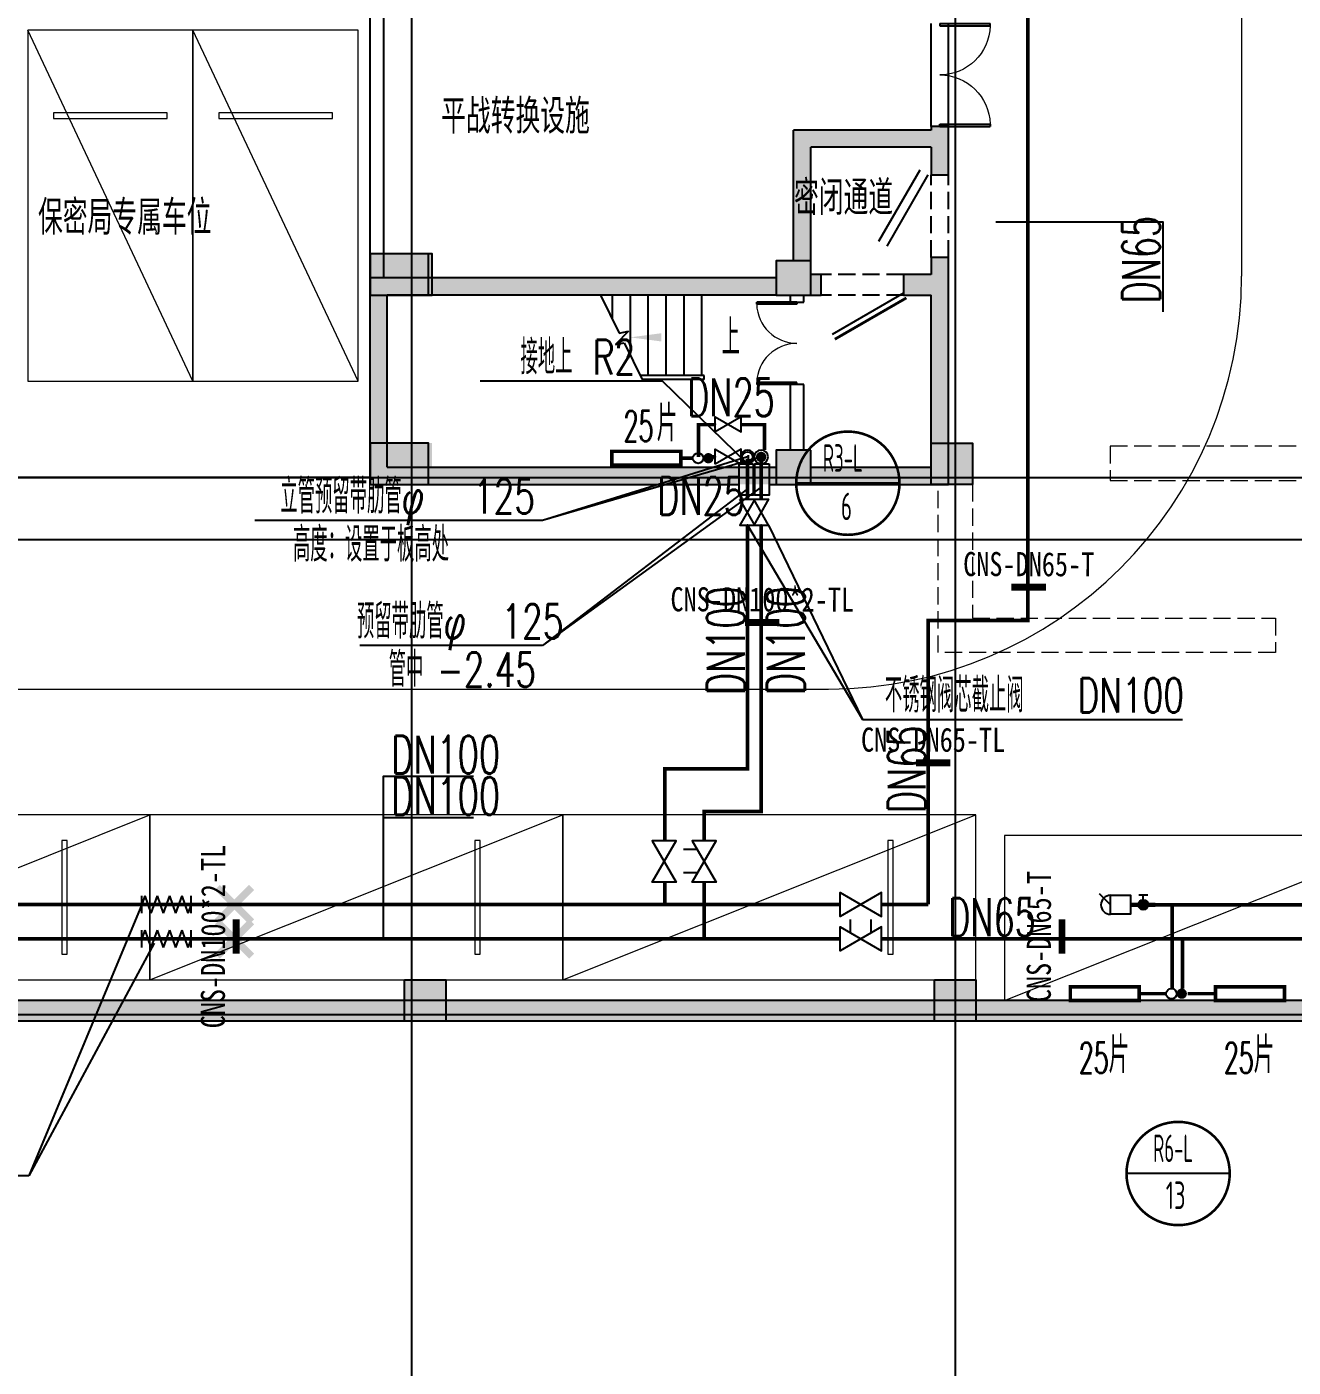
# Model space of a CAD drawing. Extents: x -888467 to -675969, y -675351 to -419232.
# Drawn here: x -757877 to -739482, y -644524 to -625047 of the extents above; entities that cross this region are included whole.
import ezdxf
from ezdxf.enums import TextEntityAlignment as Align

# ---------------------------------------------------------------- set-up
doc = ezdxf.new("R2010")
doc.units = 0
doc.header["$LTSCALE"] = 1000
doc.linetypes.add('DASH', pattern=[0.35, 0.25, -0.1])
doc.layers.get('0').update_dxf_attribs({"linetype": 'CONTINUOUS'})
for name, color, linetype in [('0-供暖管道管径标注', 4, 'CONTINUOUS'), ('1-标注', 2, 'CONTINUOUS'), ('2-房间名称', 7, 'CONTINUOUS'), ('3-建筑', 7, 'CONTINUOUS'), ('3-淡显', 8, 'CONTINUOUS'), ('DIM_IDEN', 3, 'CONTINUOUS'), ('DOTE', 252, 'CONTINUOUS'), ('PIPE-暖供水', 3, 'CONTINUOUS'), ('PIPE-暖回支管', 4, 'DASH'), ('PIPE-暖回水', 1, 'DASH'), ('SG', 1, 'CONTINUOUS'), ('TEXT-散热器', 7, 'CONTINUOUS'), ('TH-散热器', 4, 'CONTINUOUS'), ('TH_DIM', 3, 'CONTINUOUS'), ('VALVE-暖供水', 7, 'CONTINUOUS'), ('VPIPE-暖供水', 3, 'CONTINUOUS'), ('VPIPE-暖回水', 2, 'DASH'), ('抗震支吊架', 2, 'CONTINUOUS'), ('暖－管径标注', 2, 'CONTINUOUS'), ('标注-', 4, 'CONTINUOUS'), ('结构柱子', 253, 'CONTINUOUS')]:
    doc.layers.add(name, color=color, linetype=linetype)
doc.layers.add('3-深度淡显', color=252, linetype='CONTINUOUS', lineweight=0)
doc.styles.add('_THVAC_DIM', font='simplex.shx', dxfattribs={"width": 0.8, "height": 3.5, "bigfont": 'gbcbig.shx'})
doc.styles.add('A_DIM', font='simplex.shx', dxfattribs={"width": 0.7, "bigfont": 'gbcbig.shx'})
doc.styles.add('kzcad', font='', dxfattribs={"width": 0.8})
doc.styles.get("Standard").update_dxf_attribs({"font": 'GBENOR', "bigfont": 'GBCBIG'})
doc.styles.add('设备标注', font='simplex.shx', dxfattribs={"width": 0.705882, "bigfont": 'gbcbig.shx'})
doc.styles.get('kzcad').set_extended_font_data('SimSun')

# ---------------------------------------------------------------- blocks, each defined once
blk = doc.blocks.new('$VALVE$00000927')
h = blk.add_hatch(color=256)
edge = h.paths.add_edge_path()
edge.add_arc((0, 118), 48.4, 0, 360)
blk.add_lwpolyline([(92, 436, 1), (-92, 436)], format="xyb")
for points in [[(0, 436), (107, 543)], [(92, 75), (92, 162)], [(48, 118), (92, 118)]]:
    blk.add_lwpolyline(points)
blk.add_lwpolyline([(-92, 436), (92, 436), (92, 242), (-92, 242)], close=True)
at = {"const_width": 40}
blk.add_lwpolyline([(0, 0), (0, 242)], dxfattribs=at)
blk.add_circle((0, 118), 48.4)
blk = doc.blocks.new('$DorLib2D$00000002')
for p, q in [((-0.5, 0), (-0.5, 0.4875)), ((-0.475, 0.4875), (-0.5, 0.4875)), ((-0.475, 0), (-0.475, 0.4875)), ((0.475, 0), (0.475, 0.4875)), ((0.475, 0.4875), (0.5, 0.4875)), ((0.5, 0), (0.5, 0.4875)), ((-0.5, 0), (-0.475, 0)), ((0.5, 0), (0.475, 0))]:
    blk.add_line(p, q)
at = {"lineweight": 13}
for centre, start, end in [((-0.4875, 0), 0, 88.53072), ((0.4875, 0), 91.46928, 180)]:
    blk.add_arc(centre, 0.4875, start, end, dxfattribs=at)
blk = doc.blocks.new('$DorLib2D$00000193')
at = {"color": 0}
blk.add_line((-0.5, 0.1), (0.366, 0.6), dxfattribs=at)
at = {"color": 0, "const_width": 0.0333}
blk.add_lwpolyline([(-0.533, 0.158), (0.333, 0.658)], dxfattribs=at)
blk = doc.blocks.new('$DorLib2D$00000180')
at = {"color": 0}
for p, q in [((-0.557, 0.242), (0.309, 0.742)), ((-0.5, 0.143), (0.366, 0.643))]:
    blk.add_line(p, q, dxfattribs=at)
blk = doc.blocks.new('$VALVE$00000295')
at = {"color": 2}
blk.add_lwpolyline([(-125, 72), (-125, -72), (125, 72), (125, -72), (-125, 72)], dxfattribs=at)
for p in [(-125, 0), (125, 0)]:
    blk.add_point(p, dxfattribs=at)
blk = doc.blocks.new('A$C2B1B7B0A')
at = {"layer": '结构柱子'}
h = blk.add_hatch(color=253, dxfattribs=at)
h.dxf.hatch_style = 1
h.paths.add_polyline_path([(115200, 20550), (116100, 20550), (116100, 21150), (115200, 21150)])
h = blk.add_hatch(color=253, dxfattribs=at)
h.dxf.hatch_style = 1
h.paths.add_polyline_path([(121100, 20550), (121600, 20550), (121600, 21050), (121100, 21050)])
h = blk.add_hatch(color=253, dxfattribs=at)
h.dxf.hatch_style = 1
h.paths.add_polyline_path([(121100, 20550), (121600, 20550), (121600, 21050), (121100, 21050)])
h = blk.add_hatch(color=253, dxfattribs=at)
h.dxf.hatch_style = 1
h.paths.add_polyline_path([(115200, 17800), (116100, 17800), (116100, 18400), (115200, 18400)])
h = blk.add_hatch(color=253, dxfattribs=at)
h.dxf.hatch_style = 1
h.paths.add_polyline_path([(123950, 18400), (123350, 18400), (123350, 17800), (123950, 17800)])
h = blk.add_hatch(color=253, dxfattribs=at)
h.dxf.hatch_style = 1
h.paths.add_polyline_path([(121100, 17800), (121600, 17800), (121600, 18300), (121100, 18300)])
h = blk.add_hatch(color=253, dxfattribs=at)
h.dxf.hatch_style = 1
h.paths.add_polyline_path([(121100, 17800), (121600, 17800), (121600, 18300), (121100, 18300)])
h = blk.add_hatch(color=253, dxfattribs=at)
h.dxf.hatch_style = 1
h.paths.add_polyline_path([(116300, 10600), (115700, 10600), (115700, 10000), (116300, 10000)])
h = blk.add_hatch(color=253, dxfattribs=at)
h.dxf.hatch_style = 1
h.paths.add_polyline_path([(124000, 10600), (123400, 10600), (123400, 10000), (124000, 10000)])
at = {"layer": '结构柱子', "color": 253}
for points in [[(115200, 20550), (116100, 20550), (116100, 21150), (115200, 21150)], [(121600, 21050), (121100, 21050), (121100, 20550), (121600, 20550)], [(115200, 17800), (116050, 17800), (116050, 18400), (115200, 18400)], [(123350, 18400), (123950, 18400), (123950, 17800), (123350, 17800)], [(121600, 18300), (121100, 18300), (121100, 17800), (121600, 17800)], [(115700, 10600), (116300, 10600), (116300, 10000), (115700, 10000)], [(123400, 10600), (124000, 10600), (124000, 10000), (123400, 10000)]]:
    blk.add_lwpolyline(points, close=True, dxfattribs=at)

msp = doc.modelspace()

# ---------------------------------------------------------------- hatches: boundary and pattern name
at = {"layer": '3-淡显'}
for points in [[(-744657.1, -626679.9), (-744740.4, -626546.6), (-746740.4, -626546.6), (-746490.4, -626796.6), (-744740.4, -626796.6)], [(-746740.4, -628446.6), (-746490.4, -628446.6), (-746490.4, -626796.6), (-746740.4, -626546.6)], [(-744490.4, -626696.6), (-744490.4, -626496.6), (-744740.4, -626496.6), (-744740.4, -626546.6), (-744657.1, -626679.9)], [(-744740.4, -626796.6), (-744740.4, -627196.6), (-744490.4, -627196.6), (-744490.4, -626696.6), (-744657.1, -626679.9)], [(-746490.4, -628946.6), (-746490.4, -628446.6), (-746990.4, -628446.6), (-746990.4, -628946.6)], [(-744490.4, -628846.6), (-744490.4, -628396.6), (-744740.4, -628396.6), (-744740.4, -628646.6), (-744657.1, -628813.2)], [(-746990.4, -628946.6), (-746990.4, -628696.6), (-752890.4, -628696.6), (-752640.4, -628946.6)], [(-752890.4, -631696.6), (-752640.4, -631446.6), (-752640.4, -628946.6), (-752890.4, -628696.6)], [(-746490.4, -628646.6), (-746490.4, -628946.6), (-746340.4, -628946.6), (-746340.4, -628646.6)], [(-744740.4, -628646.6), (-745140.4, -628646.6), (-745140.4, -628946.6), (-744740.4, -628946.6), (-744657.1, -628813.2)], [(-744740.4, -631446.6), (-744490.4, -631696.6), (-744490.4, -628846.6), (-744657.1, -628813.2), (-744740.4, -628946.6)], [(-746490.4, -631696.6), (-746490.4, -631196.6), (-746990.4, -631196.6), (-746990.4, -631696.6)], [(-746740.4, -631696.6), (-746990.4, -631696.6), (-746990.4, -631446.6), (-752640.4, -631446.6), (-752890.4, -631696.6)], [(-746490.4, -631446.6), (-746490.4, -631696.6), (-746740.4, -631696.6), (-744490.4, -631696.6), (-744740.4, -631446.6)], [(-768540.4, -639196.6), (-768540.4, -639496.6), (-729090.4, -639496.6), (-729390.4, -639196.6)]]:
    msp.add_hatch(color=256, dxfattribs=at).paths.add_polyline_path(points)
h = msp.add_hatch(color=256, dxfattribs=at)
h.dxf.hatch_style = 1
h.paths.add_polyline_path([(-752890.4, -628946.6), (-752040.4, -628946.6), (-752040.4, -628346.6), (-752890.4, -628346.6)])
h = msp.add_hatch(color=256, dxfattribs=at)
h.dxf.hatch_style = 1
h.paths.add_polyline_path([(-746990.4, -628946.6), (-746490.4, -628946.6), (-746490.4, -628446.6), (-746990.4, -628446.6)])
h = msp.add_hatch(color=256, dxfattribs=at)
h.dxf.hatch_style = 1
h.paths.add_polyline_path([(-746990.4, -628946.6), (-746490.4, -628946.6), (-746490.4, -628446.6), (-746990.4, -628446.6)])
h = msp.add_hatch(color=256, dxfattribs=at)
h.dxf.hatch_style = 1
h.paths.add_polyline_path([(-752890.4, -631696.6), (-752040.4, -631696.6), (-752040.4, -631096.6), (-752890.4, -631096.6)])
h = msp.add_hatch(color=256, dxfattribs=at)
h.dxf.hatch_style = 1
h.paths.add_polyline_path([(-746990.4, -631696.6), (-746490.4, -631696.6), (-746490.4, -631196.6), (-746990.4, -631196.6)])
h = msp.add_hatch(color=256, dxfattribs=at)
h.dxf.hatch_style = 1
h.paths.add_polyline_path([(-746990.4, -631696.6), (-746490.4, -631696.6), (-746490.4, -631196.6), (-746990.4, -631196.6)])
h = msp.add_hatch(color=256, dxfattribs=at)
h.dxf.hatch_style = 1
h.paths.add_polyline_path([(-744140.4, -631096.6), (-744740.4, -631096.6), (-744740.4, -631696.6), (-744140.4, -631696.6)])
h = msp.add_hatch(color=256, dxfattribs=at)
h.dxf.hatch_style = 1
h.paths.add_polyline_path([(-751790.4, -638896.6), (-752390.4, -638896.6), (-752390.4, -639496.6), (-751790.4, -639496.6)])
h = msp.add_hatch(color=256, dxfattribs=at)
h.dxf.hatch_style = 1
h.paths.add_polyline_path([(-744090.4, -638896.6), (-744690.4, -638896.6), (-744690.4, -639496.6), (-744090.4, -639496.6)])
at = {"layer": 'VPIPE-暖回水', "linetype": 'DASH'}
for points in [[(-747976.5, -631240.6), (-747992.1, -631242.2), (-748007, -631247.1), (-748020.6, -631254.9), (-748032.2, -631265.4), (-748041.5, -631278.1), (-748047.8, -631292.4), (-748051.1, -631307.8), (-748051.1, -631323.4), (-748047.8, -631338.8), (-748041.5, -631353.1), (-748032.2, -631365.8), (-748020.6, -631376.3), (-748007, -631384.1), (-747992.1, -631389), (-747976.5, -631390.6), (-747960.9, -631389), (-747946, -631384.1), (-747932.4, -631376.3), (-747920.8, -631365.8), (-747911.6, -631353.1), (-747905.2, -631338.8), (-747901.9, -631323.4), (-747901.9, -631307.8), (-747905.2, -631292.4), (-747911.6, -631278.1), (-747920.8, -631265.4), (-747932.4, -631254.9), (-747946, -631247.1), (-747960.9, -631242.2)], [(-747135.3, -631296.9), (-747136.9, -631281.3), (-747141.8, -631266.4), (-747149.6, -631252.8), (-747160.1, -631241.1), (-747172.8, -631231.9), (-747187.1, -631225.6), (-747202.4, -631222.3), (-747218.1, -631222.3), (-747233.5, -631225.6), (-747247.8, -631231.9), (-747260.5, -631241.1), (-747271, -631252.8), (-747278.8, -631266.4), (-747283.6, -631281.3), (-747285.3, -631296.9), (-747283.6, -631312.5), (-747278.8, -631327.4), (-747271, -631341), (-747260.5, -631352.6), (-747247.8, -631361.8), (-747233.5, -631368.2), (-747218.1, -631371.5), (-747202.4, -631371.5), (-747187.1, -631368.2), (-747172.8, -631361.8), (-747160.1, -631352.6), (-747149.6, -631341), (-747141.8, -631327.4), (-747136.9, -631312.5)], [(-741176, -639096.6), (-741174.4, -639081), (-741169.5, -639066.1), (-741161.7, -639052.5), (-741151.2, -639040.8), (-741138.5, -639031.6), (-741124.2, -639025.2), (-741108.9, -639022), (-741093.2, -639022), (-741077.9, -639025.2), (-741063.5, -639031.6), (-741050.8, -639040.8), (-741040.4, -639052.5), (-741032.5, -639066.1), (-741027.7, -639081), (-741026, -639096.6), (-741027.7, -639112.2), (-741032.5, -639127.1), (-741040.4, -639140.7), (-741050.8, -639152.3), (-741063.5, -639161.5), (-741077.9, -639167.9), (-741093.2, -639171.2), (-741108.9, -639171.2), (-741124.2, -639167.9), (-741138.5, -639161.5), (-741151.2, -639152.3), (-741161.7, -639140.7), (-741169.5, -639127.1), (-741174.4, -639112.2)]]:
    msp.add_hatch(color=256, dxfattribs=at).paths.add_polyline_path(points)

# ---------------------------------------------------------------- linework, layer by layer
at = {"layer": '0-供暖管道管径标注'}
for points in [[(-743802.2, -627879.9), (-741377, -627879.9), (-741377, -629186.3)], [(-752696.9, -638299.9), (-752696.9, -635937), (-751390.5, -635937)], [(-752696.9, -636537), (-751390.5, -636537)]]:
    msp.add_lwpolyline(points, dxfattribs=at)
at = {"layer": '1-标注'}
for p, q in [((-748137.2, -637001.9), (-748339.7, -637001.9)), ((-748137.2, -637338.2), (-748339.7, -637338.2))]:
    msp.add_line(p, q, dxfattribs=at)
at = {"layer": '3-建筑'}
for p, q in [((-752890.4, -628696.6), (-752890.4, -624796.6)), ((-752690.4, -628696.6), (-752690.4, -624796.6)), ((-744740.4, -626496.6), (-744740.4, -624996.6)), ((-744490.4, -626496.6), (-744490.4, -624996.6)), ((-744740.4, -626546.6), (-746740.4, -626546.6)), ((-746740.4, -628446.6), (-746740.4, -626546.6)), ((-744490.4, -626496.6), (-744740.4, -626496.6)), ((-744740.4, -626496.6), (-744740.4, -626546.6)), ((-744490.4, -626696.6), (-744490.4, -626496.6)), ((-744490.4, -627196.6), (-744490.4, -626696.6)), ((-744740.4, -626796.6), (-746490.4, -626796.6)), ((-746490.4, -628446.6), (-746490.4, -626796.6)), ((-744740.4, -626796.6), (-744740.4, -627196.6)), ((-744740.4, -627196.6), (-744490.4, -627196.6)), ((-744490.4, -628396.6), (-744740.4, -628396.6)), ((-744740.4, -628396.6), (-744740.4, -628646.6)), ((-744490.4, -628846.6), (-744490.4, -628396.6)), ((-746990.4, -628696.6), (-752890.4, -628696.6)), ((-752890.4, -631696.6), (-752890.4, -628696.6)), ((-746340.4, -628646.6), (-746490.4, -628646.6)), ((-746340.4, -628946.6), (-746340.4, -628646.6)), ((-744740.4, -628646.6), (-745140.4, -628646.6)), ((-745140.4, -628646.6), (-745140.4, -628946.6)), ((-744490.4, -631696.6), (-744490.4, -628846.6)), ((-746990.4, -628946.6), (-752640.4, -628946.6)), ((-752640.4, -631446.6), (-752640.4, -628946.6)), ((-748070.4, -628946.6), (-749541.7, -628946.6)), ((-749541.7, -628946.6), (-749271.2, -629496.4)), ((-749370.4, -629294.8), (-749370.4, -628946.6)), ((-749110.4, -629823.3), (-749110.4, -628946.6)), ((-748850.4, -630111.6), (-748850.4, -628946.6)), ((-748590.4, -630111.6), (-748590.4, -628946.6)), ((-748330.4, -630111.6), (-748330.4, -628946.6)), ((-748070.4, -630111.6), (-748070.4, -628946.6)), ((-746790.4, -628946.6), (-746790.4, -629046.6)), ((-746790.4, -629046.6), (-746590.4, -629046.6)), ((-746590.4, -629046.6), (-746590.4, -628946.6)), ((-746490.4, -628946.6), (-746340.4, -628946.6)), ((-745140.4, -628946.6), (-744740.4, -628946.6)), ((-744740.4, -631446.6), (-744740.4, -628946.6)), ((-749138.8, -629470.2), (-749325, -629664.3)), ((-749271.2, -629496.4), (-749138.8, -629470.2)), ((-749325, -629664.3), (-749200.7, -629639.7)), ((-749200.7, -629639.7), (-748939.1, -630171.6)), ((-748040.4, -630111.6), (-748968.6, -630111.6)), ((-748070.4, -630171.6), (-748939.1, -630171.6)), ((-748040.4, -630171.6), (-748939.1, -630171.6)), ((-748040.4, -630171.6), (-748040.4, -630111.6)), ((-746590.4, -630246.6), (-746790.4, -630246.6)), ((-746790.4, -630246.6), (-746790.4, -631196.6)), ((-746590.4, -631196.6), (-746590.4, -630246.6)), ((-752640.4, -631446.6), (-746990.4, -631446.6)), ((-746490.4, -631446.6), (-744740.4, -631446.6)), ((-752890.4, -631596.6), (-758190.4, -631596.6)), ((-752890.4, -631696.6), (-752890.4, -631496.6)), ((-752890.4, -631696.6), (-747528.1, -631696.6)), ((-747327.1, -631696.6), (-747300.9, -631696.6)), ((-747093.5, -631696.6), (-746990.4, -631696.6)), ((-746490.4, -631696.6), (-744490.4, -631696.6)), ((-729390.4, -639196.6), (-768540.4, -639196.6)), ((-729090.4, -639496.6), (-768540.4, -639496.6))]:
    msp.add_line(p, q, dxfattribs=at)
at = {"layer": '3-建筑', "linetype": 'DASH'}
for p, q in [((-744740.4, -628396.6), (-744740.4, -627196.6)), ((-744490.4, -628396.6), (-744490.4, -627196.6)), ((-745140.4, -628646.6), (-746340.4, -628646.6)), ((-745140.4, -628946.6), (-746340.4, -628946.6))]:
    msp.add_line(p, q, dxfattribs=at)
at = {"layer": '3-建筑'}
msp.add_lwpolyline([(-747940.4, -629559.1, 0, 0, 0), (-749110.4, -629559.1, 0, 120, 0), (-748660.4, -629559.1, 0, 0, 0)], format="xyseb", dxfattribs=at)
at = {"layer": '3-建筑', "color": 7}
msp.add_lwpolyline([(-729090.4, -639496.6), (-839040.4, -639496.6)], dxfattribs=at)
at = {"layer": '3-淡显'}
for p, q in [((-752040.4, -628346.6), (-752890.4, -628346.6)), ((-752890.4, -628346.6), (-752890.4, -628946.6)), ((-752040.4, -628946.6), (-752040.4, -628346.6)), ((-746490.4, -628446.6), (-746990.4, -628446.6)), ((-746990.4, -628446.6), (-746990.4, -628946.6)), ((-746490.4, -628946.6), (-746490.4, -628446.6)), ((-752890.4, -628946.6), (-752040.4, -628946.6)), ((-746990.4, -628946.6), (-746490.4, -628946.6)), ((-752040.4, -631096.6), (-752890.4, -631096.6)), ((-752890.4, -631096.6), (-752890.4, -631696.6)), ((-752040.4, -631696.6), (-752040.4, -631096.6)), ((-746490.4, -631196.6), (-746990.4, -631196.6)), ((-746990.4, -631196.6), (-746990.4, -631696.6)), ((-746490.4, -631696.6), (-746490.4, -631196.6)), ((-744740.4, -631096.6), (-744140.4, -631096.6)), ((-744740.4, -631696.6), (-744740.4, -631096.6)), ((-744140.4, -631096.6), (-744140.4, -631696.6)), ((-752890.4, -631696.6), (-752040.4, -631696.6)), ((-746990.4, -631696.6), (-746490.4, -631696.6)), ((-744140.4, -631696.6), (-744740.4, -631696.6)), ((-752390.4, -638896.6), (-751790.4, -638896.6)), ((-752390.4, -639496.6), (-752390.4, -638896.6)), ((-751790.4, -638896.6), (-751790.4, -639496.6)), ((-744690.4, -638896.6), (-744090.4, -638896.6)), ((-744690.4, -639496.6), (-744690.4, -638896.6)), ((-744090.4, -638896.6), (-744090.4, -639496.6)), ((-751790.4, -639496.6), (-752390.4, -639496.6)), ((-744090.4, -639496.6), (-744690.4, -639496.6))]:
    msp.add_line(p, q, dxfattribs=at)
at = {"layer": '3-深度淡显'}
for p, q in [((-755464, -630196.6), (-757864, -625096.6)), ((-753064, -630196.6), (-755464, -625096.6)), ((-762090.4, -638896.6), (-756090.4, -636496.6)), ((-756090.4, -638896.6), (-750090.4, -636496.6)), ((-750090.4, -638896.6), (-744090.4, -636496.6)), ((-743673.9, -639196.6), (-737673.9, -636796.6))]:
    msp.add_line(p, q, dxfattribs=at)
msp.add_lwpolyline([(-740236.3, -603096.6), (-740232.1, -628669.1)], dxfattribs=at)
msp.add_lwpolyline([(-822186, -608126.5), (-822189.4, -628670.6, 0.4142616), (-816189.4, -634671.6), (-746232.1, -634669.1)], format="xyb", dxfattribs=at)
for points in [[(-755464, -625096.6), (-757864, -625096.6), (-757864, -630196.6), (-755464, -630196.6)], [(-753064, -625096.6), (-755464, -625096.6), (-755464, -630196.6), (-753064, -630196.6)], [(-755838.6, -626296.6), (-757489.4, -626296.6), (-757489.4, -626376.9), (-755838.6, -626376.9)], [(-753438.6, -626296.6), (-755089.4, -626296.6), (-755089.4, -626376.9), (-753438.6, -626376.9)], [(-756090.4, -638896.6), (-756090.4, -636496.6), (-762090.4, -636496.6), (-762090.4, -638896.6)], [(-750090.4, -638896.6), (-750090.4, -636496.6), (-756090.4, -636496.6), (-756090.4, -638896.6)], [(-744090.4, -638896.6), (-744090.4, -636496.6), (-750090.4, -636496.6), (-750090.4, -638896.6)], [(-757290.4, -638522), (-757290.4, -636871.2), (-757370.8, -636871.2), (-757370.8, -638522)], [(-751290.4, -638522), (-751290.4, -636871.2), (-751370.8, -636871.2), (-751370.8, -638522)], [(-745290.4, -638522), (-745290.4, -636871.2), (-745370.8, -636871.2), (-745370.8, -638522)], [(-737673.9, -639196.6), (-737673.9, -636796.6), (-743673.9, -636796.6), (-743673.9, -639196.6)]]:
    msp.add_lwpolyline(points, close=True, dxfattribs=at)
at = {"layer": '3-深度淡显', "linetype": 'DASH'}
for points in [[(-737340.4, -631139.9), (-742140.4, -631139.9), (-742140.4, -631639.9), (-737340.4, -631639.9)], [(-744140.4, -631696.6), (-744140.4, -633639.9), (-739740.4, -633639.9), (-739740.4, -634139.9), (-744640.4, -634139.9), (-744640.4, -634139.9), (-744640.4, -631696.6)]]:
    msp.add_lwpolyline(points, dxfattribs=at)
at = {"layer": '3-深度淡显'}
msp.add_arc((-746232.1, -628669.1), 6000, 270, 0, dxfattribs=at)
at = {"layer": 'DIM_IDEN'}
msp.add_line((-745200.9, -631678.5), (-746700.9, -631678.5), dxfattribs=at)
at = {"layer": 'DIM_IDEN', "color": 7}
msp.add_line((-740403.5, -641709.5), (-741903.5, -641709.5), dxfattribs=at)
at = {"layer": 'DIM_IDEN', "const_width": 37.5}
msp.add_lwpolyline([(-745200.9, -631678.5, 1), (-746700.9, -631678.5, 1)], format="xyb", close=True, dxfattribs=at)
at = {"layer": 'DIM_IDEN'}
for points in [[(-747310.6, -631296.9, 1), (-747510, -631296.9, 1)], [(-747110.6, -631296.9, 1), (-747310, -631296.9, 1)]]:
    msp.add_lwpolyline(points, format="xyb", close=True, dxfattribs=at)
at = {"layer": 'DIM_IDEN', "color": 7, "const_width": 37.5}
msp.add_lwpolyline([(-740403.5, -641709.5, 1), (-741903.5, -641709.5, 1)], format="xyb", close=True, dxfattribs=at)
at = {"layer": 'DOTE', "color": 251}
for p, q in [((-752290.4, -598065.9), (-752290.4, -646591)), ((-744390.4, -598065.9), (-744390.4, -646591)), ((-872297.5, -631596.6), (-724690.4, -631596.6)), ((-872297.5, -632496.6), (-724690.4, -632496.6)), ((-872297.5, -639396.6), (-724690.4, -639396.6))]:
    msp.add_line(p, q, dxfattribs=at)
at = {"layer": 'PIPE-暖供水', "linetype": 'Continuous', "const_width": 52.5}
for points in [[(-747876.5, -631293.9), (-747928.1, -631293.9)], [(-747210.9, -631296.9), (-747210.9, -631911.2)], [(-747210.9, -632286.8), (-747210.9, -636447.6), (-748037.3, -636447.6), (-748037.3, -636873.7)], [(-748037.3, -637476.4), (-748037.3, -638299.9)], [(-767397.1, -638298.3), (-746064.9, -638299.2)], [(-745462.1, -638299.2), (-730162.6, -638299.9)], [(-741089.1, -639021.6), (-741089.1, -638299.9)]]:
    msp.add_lwpolyline(points, dxfattribs=at)
at = {"layer": 'PIPE-暖回支管', "linetype": 'DASH', "const_width": 52.5}
for points in [[(-748203, -631315.6), (-748378.6, -631315.6)], [(-741314.5, -639096.6), (-741719.1, -639096.6)], [(-741014.1, -639096.6), (-740609.5, -639096.6)]]:
    msp.add_lwpolyline(points, dxfattribs=at)
at = {"layer": 'PIPE-暖回水', "linetype": 'DASH', "const_width": 52.5}
msp.add_lwpolyline([(-744783.7, -637799.9), (-744783.7, -633672.4), (-743335.1, -633672.4), (-743335.1, -604475.7, -0.4142136), (-743255.1, -604395.7), (-730666.1, -604395.7)], format="xyb", dxfattribs=at)
for points in [[(-747876.5, -630827.6), (-748120.9, -630827.6), (-748120.9, -631297.9)], [(-747162.6, -631194.2), (-747162.6, -630827.6), (-747500.9, -630827.6)], [(-747410.9, -631296.9), (-747410.6, -631296.9), (-747410.6, -631296.9), (-747410.6, -631911.2)], [(-747410.6, -632286.8), (-747410.6, -635831.1), (-748607.7, -635831.1), (-748607.7, -636873.7)], [(-748607.7, -637476.4), (-748607.7, -637799.9)], [(-785815.7, -637799.9), (-746064.9, -637799.9)], [(-745462.1, -637799.9), (-744783.7, -637799.9)], [(-741482.8, -637804.8), (-730662.6, -637799.9)], [(-741239.5, -639021.6), (-741239.5, -637802.6)]]:
    msp.add_lwpolyline(points, dxfattribs=at)
at = {"layer": 'SG', "color": 3}
for p, q in [((-756207.5, -637924.7), (-756207.5, -637675.1)), ((-756162.8, -637675.1), (-756207.5, -637799.9)), ((-756162.8, -637675.1), (-756073.4, -637924.7)), ((-755983.9, -637675.1), (-756073.4, -637924.7)), ((-755983.9, -637675.1), (-755894.5, -637924.7)), ((-755805.1, -637675.1), (-755894.5, -637924.7)), ((-755805.1, -637675.1), (-755715.6, -637924.7)), ((-755626.2, -637675.1), (-755715.6, -637924.7)), ((-755626.2, -637675.1), (-755536.8, -637924.7)), ((-755492, -637924.7), (-755492, -637675.1)), ((-755492, -637799.9), (-755536.8, -637924.7)), ((-756207.5, -638423.1), (-756207.5, -638173.5)), ((-756162.8, -638173.5), (-756207.5, -638298.3)), ((-756162.8, -638173.5), (-756073.4, -638423.1)), ((-755983.9, -638173.5), (-756073.4, -638423.1)), ((-755983.9, -638173.5), (-755894.5, -638423.1)), ((-755805.1, -638173.5), (-755894.5, -638423.1)), ((-755805.1, -638173.5), (-755715.6, -638423.1)), ((-755626.2, -638173.5), (-755715.6, -638423.1)), ((-755626.2, -638173.5), (-755536.8, -638423.1)), ((-755492, -638423.1), (-755492, -638173.5)), ((-755492, -638298.3), (-755536.8, -638423.1))]:
    msp.add_line(p, q, dxfattribs=at)
at = {"layer": 'TH-散热器', "const_width": 52.5}
for points in [[(-748378.6, -631415.6), (-749378.6, -631415.6), (-749378.6, -631215.6), (-748378.6, -631215.6)], [(-741719.1, -638996.6), (-742719.1, -638996.6), (-742719.1, -639196.6), (-741719.1, -639196.6)], [(-740609.5, -639196.6), (-739609.5, -639196.6), (-739609.5, -638996.6), (-740609.5, -638996.6)]]:
    msp.add_lwpolyline(points, close=True, dxfattribs=at)
at = {"layer": 'TH_DIM', "linetype": 'ByBlock', "ltscale": 2}
for points in [[(-747327.1, -631396.6), (-747327.1, -631854), (-747528.1, -631854), (-747528.1, -631396.6)], [(-747093.5, -631396.6), (-747093.5, -631854), (-747300.9, -631854), (-747300.9, -631396.6)]]:
    msp.add_lwpolyline(points, close=True, dxfattribs=at)
at = {"layer": 'VPIPE-暖供水', "linetype": 'Continuous'}
for centre in [(-748126.9, -631315.6), (-747410.3, -631296.9), (-741251.4, -639096.6), (-741251.4, -639096.6)]:
    msp.add_circle(centre, 75, dxfattribs=at)
at = {"layer": '抗震支吊架', "color": 2, "const_width": 100}
for points in [[(-743574.2, -633189.8), (-743074.2, -633189.8)], [(-747444.7, -633702.6), (-746944.7, -633702.6)], [(-744962.3, -635741.1), (-744462.3, -635741.1)], [(-754837.4, -638517.2), (-754837.4, -638017.2)], [(-742841.1, -638517.2), (-742841.1, -638017.2)]]:
    msp.add_lwpolyline(points, dxfattribs=at)
at = {"layer": '暖－管径标注'}
for p, q in [((-745914.2, -638212.9), (-745914.2, -638016.2)), ((-745612.8, -638212.9), (-745612.8, -638016.2))]:
    msp.add_line(p, q, dxfattribs=at)
for points in [[(-748619.8, -637175), (-748445.8, -636873.7), (-748793.8, -636873.7)], [(-748037.3, -637175), (-747863.3, -636873.7), (-748211.3, -636873.7)], [(-748619.8, -637175), (-748445.8, -637476.4), (-748793.8, -637476.4)], [(-748037.3, -637175), (-747863.3, -637476.4), (-748211.3, -637476.4)], [(-745763.5, -637799.9), (-746064.9, -637973.9), (-746064.9, -637625.9)], [(-745763.5, -637799.9), (-745462.1, -637973.9), (-745462.1, -637625.9)], [(-745763.5, -638299.9), (-746064.9, -638473.9), (-746064.9, -638125.9)], [(-745763.5, -638299.9), (-745462.1, -638473.9), (-745462.1, -638125.9)]]:
    msp.add_lwpolyline(points, close=True, dxfattribs=at)
at = {"layer": '暖－管径标注', "const_width": 105.8}
for points in [[(-754612.2, -637552.5), (-755111, -638051.3)], [(-755111, -637552.5), (-754612.2, -638051.3)], [(-754612.2, -638051.4), (-755111, -638550.2)], [(-755111, -638051.4), (-754612.2, -638550.2)]]:
    msp.add_lwpolyline(points, dxfattribs=at)
at = {"layer": '标注-', "color": 2}
for p, q in [((-748643.6, -630196.6), (-751294, -630196.6)), ((-747410.9, -631396.6), (-748643.6, -630196.6)), ((-747410.6, -631296.9), (-750388.3, -632219.3)), ((-747210.3, -631296.9), (-750388.3, -632219.3)), ((-747210.9, -631736.1), (-750388.3, -634036.6)), ((-747410.6, -631758), (-750388.3, -634036.6)), ((-750388.3, -632219.3), (-754564.5, -632219.3)), ((-747410.6, -632286.8), (-745736, -635110.7)), ((-747102.5, -632286.8), (-745736, -635110.7)), ((-750388.3, -634036.6), (-753038.7, -634036.6)), ((-745736, -635110.7), (-741089.6, -635110.7)), ((-756207.5, -637799.9), (-757849.5, -641742.1)), ((-756026.7, -638360.1), (-757849.5, -641742.1)), ((-757849.5, -641742.1), (-763898.7, -641742.1))]:
    msp.add_line(p, q, dxfattribs=at)

# ---------------------------------------------------------------- block references
msp.add_blockref('A$C2B1B7B0A', (-868090.4, -649496.6))
at = {"layer": '3-建筑'}
for p, xscale, yscale, zscale, rotation in [((-744615.4, -625746.6), 1500, -1500, 250, 90.00000000867111), ((-746690.4, -629646.6), 1200, 1200, 200.0000000010477, 90.00000000006791)]:
    msp.add_blockref('$DorLib2D$00000002', p, dxfattribs=dict(at, xscale=xscale, yscale=yscale, zscale=zscale, rotation=rotation))
at = {"layer": '3-建筑', "linetype": 'DASH', "yscale": 1200}
for name, p, xscale, zscale, rotation in [('$DorLib2D$00000180', (-744615.4, -627796.6), -1200, -1200, 90.00000000866802), ('$DorLib2D$00000193', (-745740.4, -628796.6), 1200, 1200, 179.9999999812983)]:
    msp.add_blockref(name, p, dxfattribs=dict(at, xscale=xscale, zscale=zscale, rotation=rotation))
at = {"layer": 'VALVE-暖供水', "yscale": 1.5, "zscale": 1.5}
for name, p, xscale, rotation in [('$VALVE$00000295', (-747688.7, -630822), -1.5, 180), ('$VALVE$00000295', (-747688.7, -631293.9), -1.5, 180), ('$VALVE$00000295', (-747410.6, -632099), -1.5, 90), ('$VALVE$00000295', (-747210.9, -632099), -1.5, 90), ('$VALVE$00000927', (-741482.8, -637804.8), 1.5, 90.0000000000002)]:
    msp.add_blockref(name, p, dxfattribs=dict(at, xscale=xscale, rotation=rotation))

# ---------------------------------------------------------------- texts
at = {"layer": '0-供暖管道管径标注', "style": '设备标注', "width": 0.65}
for s, p in [('DN65', (-741415.6, -629066.6)), ('DN100', (-747449.2, -634756.2)), ('DN100', (-746577.8, -634756.2)), ('DN65', (-744822.3, -636473.3))]:
    msp.add_text(s, height=550, rotation=90, dxfattribs=at).set_placement(p)
at = {"layer": '0-供暖管道管径标注', "color": 251, "style": '设备标注', "width": 0.65}
for p in [(-748285.1, -630705.9), (-748718.8, -632140.6)]:
    msp.add_text('DN25', height=550, dxfattribs=at).set_placement(p)
at = {"layer": '0-供暖管道管径标注', "style": '设备标注', "width": 0.65}
for s, p in [('DN100', (-752582.7, -635898.4)), ('DN100', (-752582.7, -636498.4)), ('DN65', (-744494, -638260.7))]:
    msp.add_text(s, height=550, dxfattribs=at).set_placement(p)
at = {"layer": '2-房间名称'}
for s, p in [('平战转换设施', (-751858.9, -626598.7)), ('密闭通道', (-746733.8, -627782.4)), ('保密局专属车位', (-757714.3, -628067.6))]:
    msp.add_text(s, height=500, dxfattribs=at).set_placement(p)
at = {"layer": '3-建筑', "style": 'A_DIM', "width": 0.7}
msp.add_text('上', height=525, dxfattribs=at).set_placement((-747782.9, -629821.6))
at = {"layer": 'DIM_IDEN'}
for s, width, p, p2 in [('R3-L', 0.634095, (-746314.2, -631512.6), (-745733, -631512.6)), ('6', 0.791125, (-746049.8, -632215.4), (-745891.6, -632215.4))]:
    msp.add_text(s, height=400, dxfattribs=dict(at, width=width)).set_placement(p, p2, align=Align.FIT)
at = {"layer": 'DIM_IDEN', "color": 7}
for s, width, p, p2 in [('R6-L', 0.634095, (-741516.8, -641543.6), (-740935.5, -641543.6)), ('13', 0.786231, (-741332.3, -642226.1), (-741046.3, -642226.1))]:
    msp.add_text(s, height=400, dxfattribs=dict(at, width=width)).set_placement(p, p2, align=Align.FIT)
at = {"layer": 'TEXT-散热器', "style": '_THVAC_DIM'}
for s, height, width, p in [('25', 446.25, 0.564706, (-749208.1, -631071.5, -900)), ('片', 525, 0.8, (-748728.1, -631071.5, -900)), ('25', 446.25, 0.564706, (-742595.8, -640251.1, -900)), ('片', 525, 0.8, (-742163.8, -640251.1, -900)), ('25', 446.25, 0.564706, (-740488.9, -640251.1, 1700)), ('片', 525, 0.8, (-740056.9, -640251.1, 1700))]:
    msp.add_text(s, height=height, dxfattribs=dict(at, width=width)).set_placement(p)
at = {"layer": '抗震支吊架', "color": 2, "style": 'kzcad', "width": 0.8}
for s, rotation, p in [('CNS-DN65-T', 359.88539, (-743324.2, -633029.8)), ('CNS-DN100*2-TL', 359.88539, (-747194.7, -633542.6)), ('CNS-DN65-TL', 359.88539, (-744712.3, -635581.1)), ('CNS-DN100*2-TL', 89.88539, (-754997.4, -638267.2)), ('CNS-DN65-T', 89.88539, (-743001.1, -638267.2))]:
    msp.add_text(s, height=350, rotation=rotation, dxfattribs=at).set_placement(p, align=Align.CENTER)
at = {"layer": '标注-', "color": 2, "style": '设备标注', "width": 0.7}
for s, p in [('接地上', (-750706.3, -630096.6)), ('R2', (-749656.3, -630096.6)), ('立管预留带肋管φ', (-754195.1, -632119.3)), ('125', (-751395.1, -632119.3)), ('高度：设置于板高处', (-754011.4, -632819.3)), ('预留带肋管φ', (-753082.2, -633936.6)), ('125', (-750982.2, -633936.6)), ('管中', (-752619.7, -634636.6)), ('-2.45', (-751919.7, -634636.6)), ('不锈钢阀芯截止阀', (-745412.8, -635010.7)), ('DN100', (-742612.8, -635010.7))]:
    msp.add_text(s, height=500, dxfattribs=at).set_placement(p)

doc.saveas('drawing.dxf')
